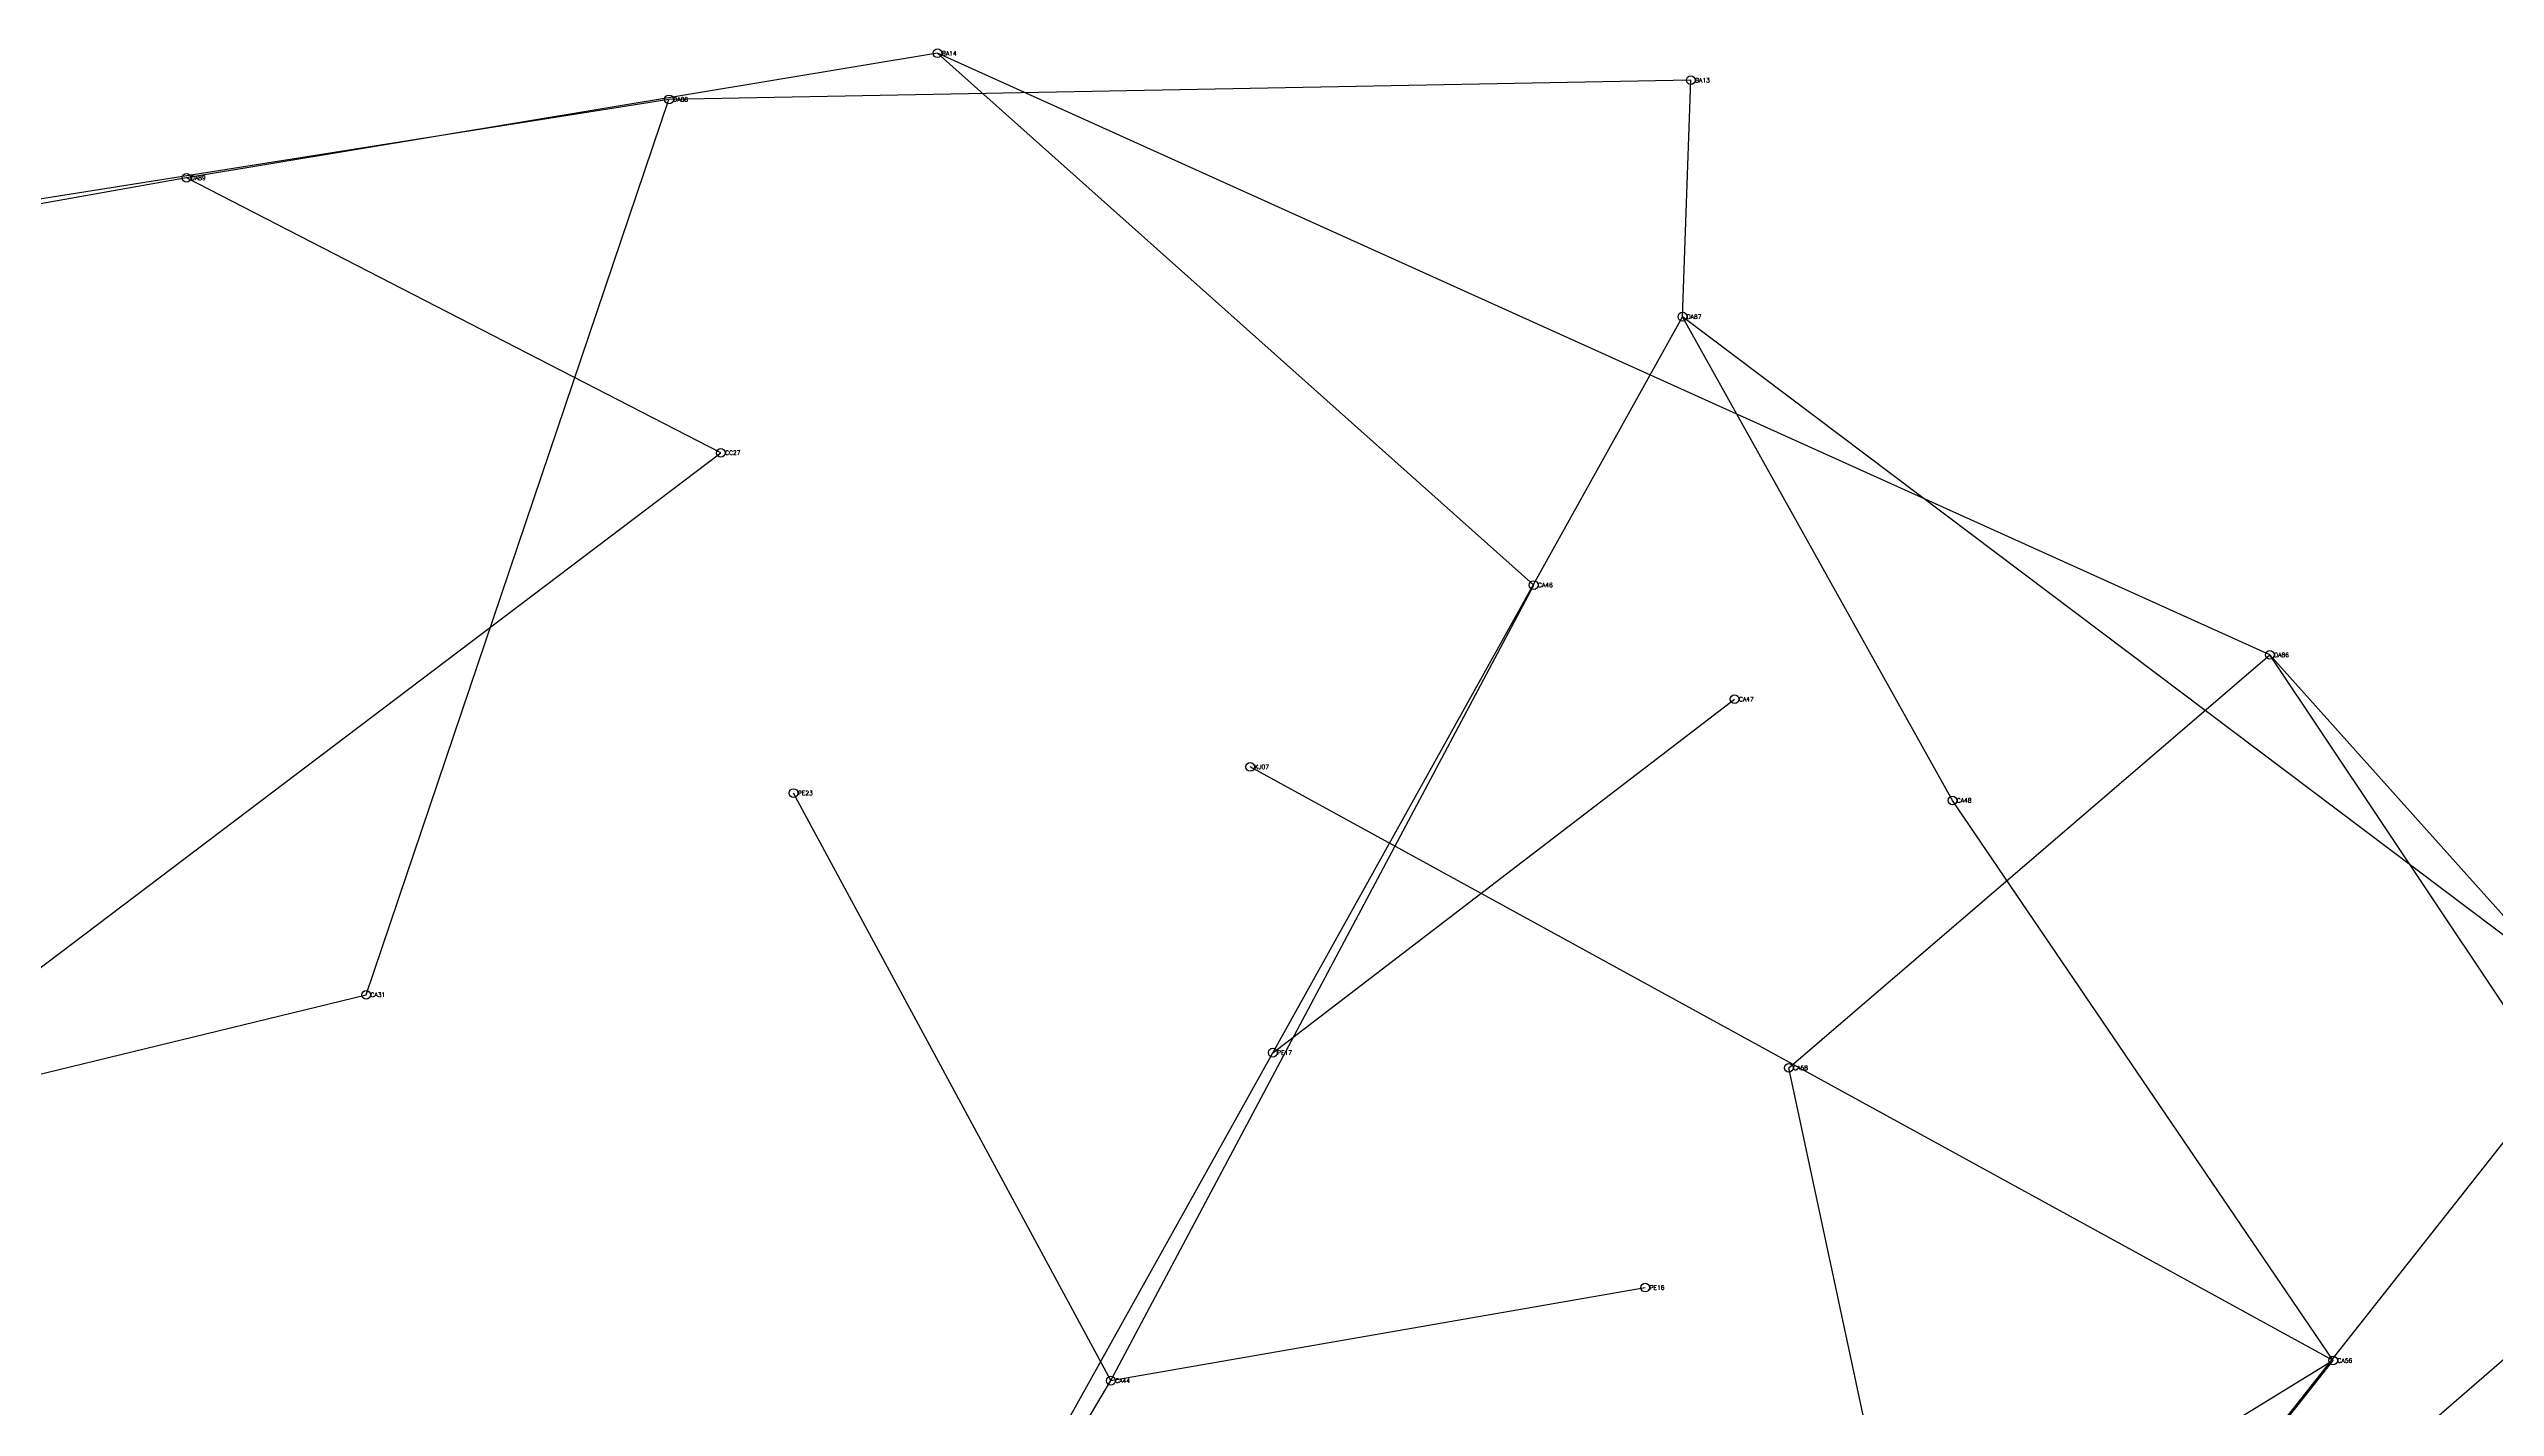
# Model space of a CAD drawing. Extents: x 166396 to 169408, y 2545087 to 2547192.
# Drawn here: x 167833 to 168396, y 2546879 to 2547192 of the extents above; entities that cross this region are included whole.
import ezdxf

# ---------------------------------------------------------------- set-up
doc = ezdxf.new("R2010")
doc.units = 0
doc.styles.get("Standard").update_dxf_attribs({"font": 'simplex'})

msp = doc.modelspace()

# ---------------------------------------------------------------- linework, layer by layer
at = {"color": 4}
for p, q in [((168037.505, 2547190.511), (167864.878, 2547161.879)), ((168343.736, 2547052.237), (168037.505, 2547190.511)), ((168174.524, 2547068.294), (168037.505, 2547190.511)), ((168210.623, 2547184.319), (167975.767, 2547179.915)), ((168208.708, 2547129.975), (168210.623, 2547184.319)), ((167975.767, 2547179.915), (167815.699, 2547154.587)), ((167906.143, 2546974.121), (167975.767, 2547179.915)), ((167864.878, 2547161.879), (167741.504, 2547139.954)), ((167987.673, 2547098.688), (167864.878, 2547161.879)), ((168114.543, 2546960.82), (168208.708, 2547129.975)), ((168457.613, 2546942.455), (168208.708, 2547129.975)), ((168270.782, 2547018.781), (168208.708, 2547129.975)), ((167810.515, 2546964.65), (167987.673, 2547098.688)), ((168077.357, 2546885.439), (168174.524, 2547068.294)), ((168233.178, 2546957.33), (168343.736, 2547052.237)), ((168519.621, 2546855.763), (168343.736, 2547052.237)), ((168408.881, 2546954.69), (168343.736, 2547052.237)), ((168408.881, 2546954.69), (168343.736, 2547052.237)), ((168114.543, 2546960.82), (168220.709, 2547042.057)), ((168358.29, 2546890.063), (168109.373, 2547026.484)), ((168077.357, 2546885.439), (168004.407, 2547020.491)), ((168358.29, 2546890.063), (168270.782, 2547018.781)), ((167664.127, 2546915.299), (167906.143, 2546974.121)), ((168032.678, 2546813.93), (168114.543, 2546960.82)), ((168271.003, 2546780.819), (168233.178, 2546957.33)), ((168233.512, 2546732.539), (168408.881, 2546954.69)), ((168233.512, 2546732.539), (168408.881, 2546954.69)), ((168271.003, 2546780.819), (168457.613, 2546942.455)), ((168271.003, 2546780.819), (168457.613, 2546942.455)), ((168077.357, 2546885.439), (168200.155, 2546906.824)), ((168358.29, 2546890.063), (168100.067, 2546731.693)), ((168233.512, 2546732.539), (168358.29, 2546890.063)), ((168233.512, 2546732.539), (168358.29, 2546890.063)), ((167982.779, 2546727.192), (168077.357, 2546885.439))]:
    msp.add_line(p, q, dxfattribs=at)
for centre in [(168037.505, 2547190.511), (167975.767, 2547179.915), (168210.623, 2547184.319), (167864.878, 2547161.879), (168208.708, 2547129.975), (167987.673, 2547098.688), (168174.524, 2547068.294), (168343.736, 2547052.237), (168220.709, 2547042.057), (168109.373, 2547026.484), (168004.407, 2547020.491), (168270.782, 2547018.781), (167906.143, 2546974.121), (168114.543, 2546960.82), (168233.178, 2546957.33), (168200.155, 2546906.824), (168358.29, 2546890.063), (168077.357, 2546885.439)]:
    msp.add_circle(centre, 1)

# ---------------------------------------------------------------- texts
at = {"color": 5}
for s, p in [('BA14', (168038.505, 2547190.011)), ('DA88', (167976.767, 2547179.415)), ('BA13', (168211.623, 2547183.819)), ('DA89', (167865.878, 2547161.379)), ('DA87', (168209.708, 2547129.475)), ('CC27', (167988.673, 2547098.188)), ('CA46', (168175.524, 2547067.794)), ('DA86', (168344.736, 2547051.737)), ('CA47', (168221.709, 2547041.557)), ('KJ07', (168110.373, 2547025.984)), ('PE23', (168005.407, 2547019.991)), ('CA48', (168271.782, 2547018.281)), ('CA31', (167907.143, 2546973.621)), ('PE17', (168115.543, 2546960.32)), ('CA58', (168234.178, 2546956.83)), ('PE16', (168201.155, 2546906.324)), ('CA56', (168359.29, 2546889.563)), ('CA44', (168078.357, 2546884.939))]:
    msp.add_text(s, height=1, dxfattribs=at).set_placement(p)

doc.saveas('drawing.dxf')
